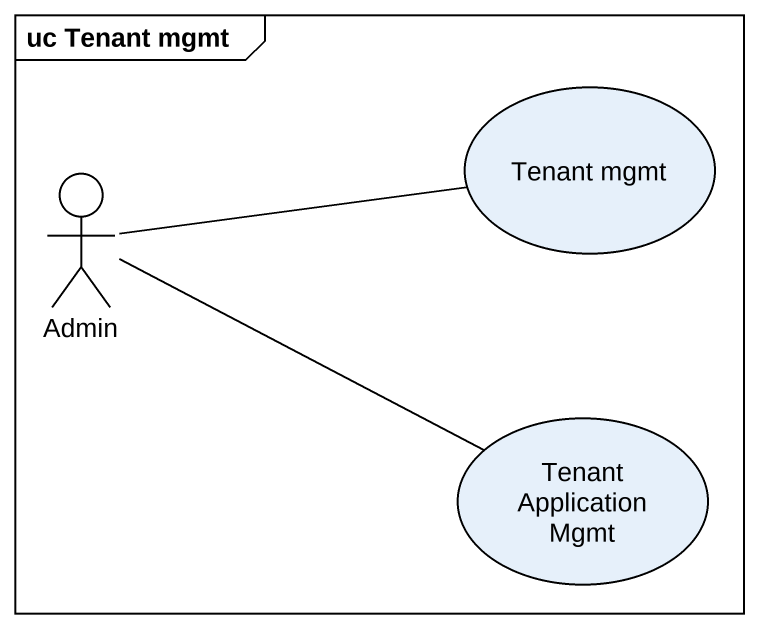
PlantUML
@startuml
mainframe uc Tenant mgmt
usecase "Tenant mgmt" as Tenant_mgmt
actor Admin
usecase "Tenant Application Mgmt" as Tenant_Application_Mgmt
Admin -right- Tenant_mgmt
Admin -right- Tenant_Application_Mgmt
@enduml
